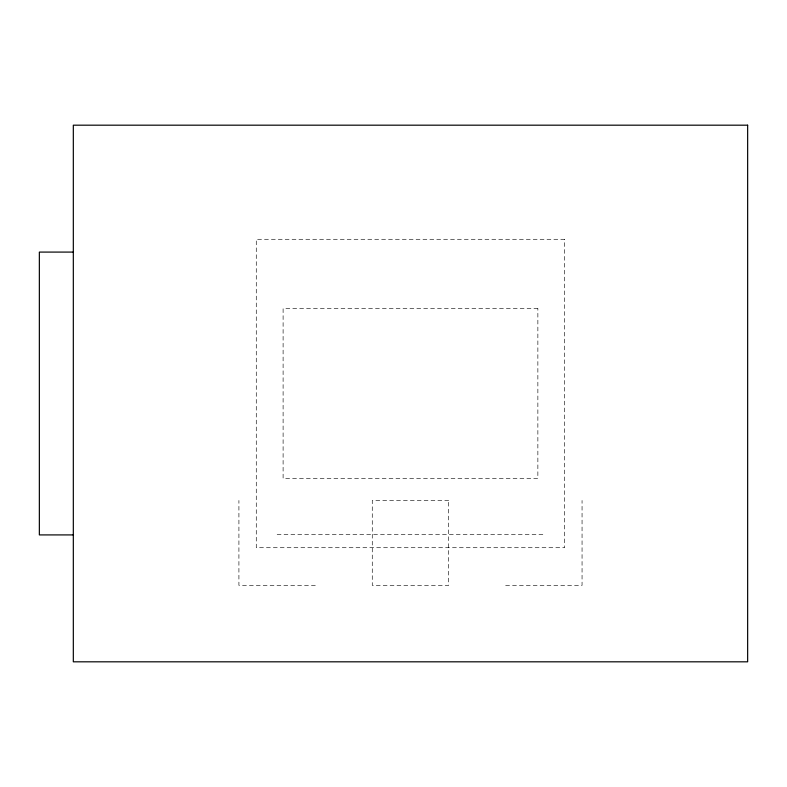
<?xml version="1.0" encoding="UTF-8"?>
<svg xmlns="http://www.w3.org/2000/svg" width="787" height="787" viewBox="0 0 787 787"><rect width="100%" height="100%" fill="white"/><g stroke="black" fill="none" stroke-linecap="round" stroke-linejoin="round"><path stroke-width="0.59" stroke-dasharray="3.94 2.95" d="M277.122 534.442L543.837 534.442M315.341 585.39L238.914 585.39L238.914 500.473M505.628 585.39L582.055 585.39L582.055 500.473M564.692 239.287L256.277 239.287L256.277 547.713L564.692 547.713L564.692 239.287M537.865 308.583L283.104 308.583L283.104 478.417L537.865 478.417L537.865 308.583M448.698 500.473L372.271 500.473L372.271 585.39L448.698 585.39L448.698 500.473"/><path stroke-width="1.18" d="M73.319 252.086L39.35 252.086L39.35 534.914L73.319 534.914M747.65 125.182L73.319 125.182L73.319 661.818L747.65 661.818L747.65 125.182"/></g></svg>
